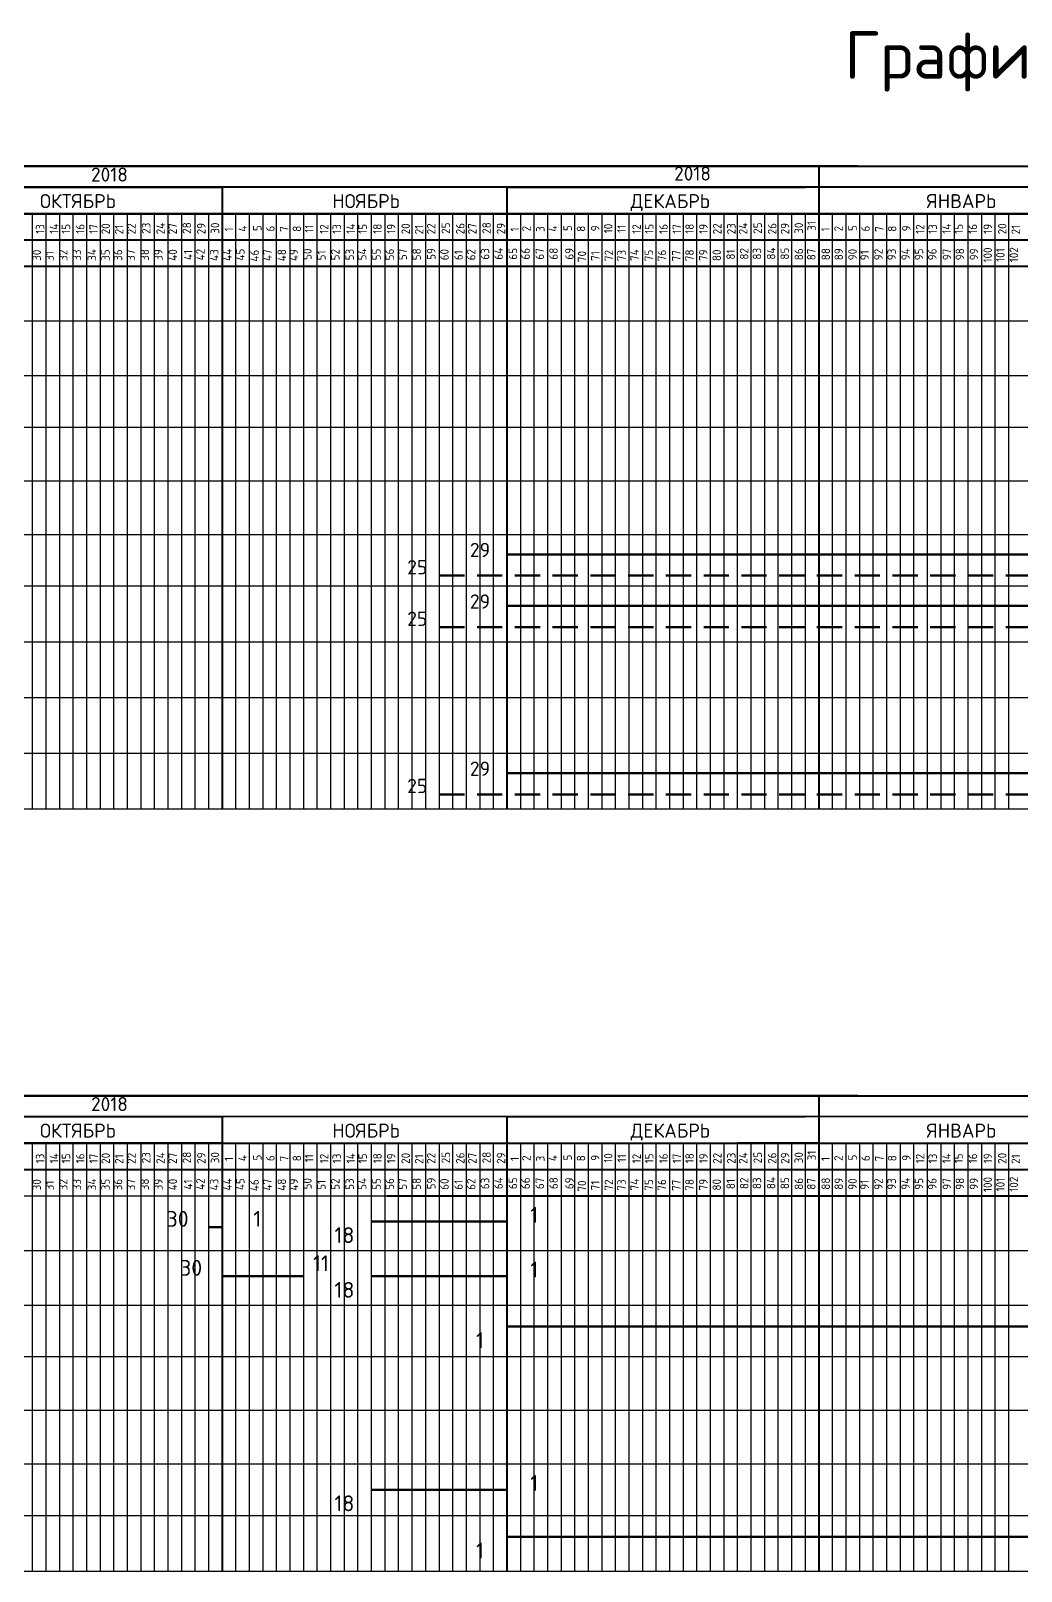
# Model space of a CAD drawing. Header units: millimetres. Extents: x -782 to 10910, y 3841 to 13237.
# Drawn here: x 9908.3 to 10033.2, y 7418.3 to 7612.6 of the extents above; entities that cross this region are included whole.
import ezdxf

# ---------------------------------------------------------------- set-up
doc = ezdxf.new("R2010")
doc.units = ezdxf.units.MM
doc.linetypes.add('HIDDEN2', pattern=[4.7625, 3.175, -1.5875])
doc.layers.add('05', color=7, linetype='Continuous', lineweight=50)
doc.layers.add('A0-08', color=101, linetype='Continuous')
doc.styles.add('GOST-2.304_Type-B', font='GOST_Common.ttf')
doc.styles.get("Standard").update_dxf_attribs({"font": 'isocpeur.ttf'})

msp = doc.modelspace()

# ---------------------------------------------------------------- linework, layer by layer
at = {"lineweight": 30}
for p, q in [((9809.250457, 7576.018045), (10602.354996, 7576.021285)), ((9809.250425, 7569.115879), (10602.354996, 7569.119119)), ((9809.250457, 7562.625041), (10602.354996, 7562.62828)), ((9809.250457, 7555.859984), (10602.354996, 7555.862923)), ((9809.250457, 7549.094927), (10602.354996, 7549.097866)), ((9809.250457, 7549.094927), (10602.354996, 7549.097866)), ((9809.250457, 7542.592922), (10602.354996, 7542.595861)), ((9809.250457, 7535.564813), (10602.354996, 7535.567752)), ((9809.250457, 7535.564813), (10602.354996, 7535.564813)), ((9809.250457, 7528.536704), (10602.354996, 7528.539643)), ((9809.250457, 7528.536704), (10602.354996, 7528.536704)), ((9809.250457, 7528.536704), (10602.354996, 7528.536704)), ((9809.250457, 7521.508595), (10602.354996, 7521.511534)), ((9809.250457, 7521.508595), (10602.354996, 7521.508595)), ((9809.250457, 7521.508595), (10602.354996, 7521.508595)), ((9809.250457, 7514.480486), (10602.354996, 7514.483424)), ((9809.250457, 7514.480486), (10602.354996, 7514.483424)), ((9809.250457, 7514.480486), (10602.354996, 7514.480486)), ((9809.250457, 7514.480486), (10602.354996, 7514.480486)), ((9809.250457, 7458.787548), (10602.354996, 7458.790788)), ((9809.250425, 7451.885382), (10602.354996, 7451.888622)), ((9809.250457, 7445.394544), (10602.354996, 7445.397783)), ((9809.250457, 7438.629487), (10602.354996, 7438.632426)), ((9809.250457, 7431.86443), (10602.354996, 7431.867369)), ((9809.250457, 7431.86443), (10602.354996, 7431.867369)), ((9809.250457, 7425.362425), (10602.354996, 7425.365364)), ((9809.250457, 7418.334316), (10602.354996, 7418.337255)), ((9809.250457, 7418.334316), (10602.354996, 7418.334316))]:
    msp.add_line(p, q, dxfattribs=at)
at = {"lineweight": 50}
for p, q in [((9968.407471, 7546.568973), (10088.105549, 7546.568973)), ((9968.407471, 7540.066968), (10088.105549, 7540.066968)), ((9968.407549, 7518.98264), (10088.105627, 7518.98264)), ((9951.307745, 7462.435165), (9968.407471, 7462.435165)), ((9930.788075, 7461.709419), (9932.498047, 7461.709419)), ((9932.498047, 7455.533502), (9942.757883, 7455.533502)), ((9951.307745, 7455.533579), (9968.407471, 7455.533579)), ((9968.407471, 7449.18393), (10236.872633, 7449.18393)), ((9951.307871, 7428.610406), (9968.407596, 7428.610406)), ((9968.407569, 7422.660912), (10134.274808, 7422.660912))]:
    msp.add_line(p, q, dxfattribs=at)
at = {"linetype": 'HIDDEN2', "lineweight": 50}
for p, q in [((9959.857608, 7543.898342), (10079.555687, 7543.898342)), ((9959.857608, 7537.396337), (10079.555687, 7537.396337)), ((9959.857686, 7516.31201), (10079.555765, 7516.31201))]:
    msp.add_line(p, q, dxfattribs=at)
at = {"layer": '05'}
for p, q in [((9883.535668, 7595.531571), (10012.619325, 7595.531571)), ((9883.535668, 7595.531571), (10012.619325, 7595.531571)), ((9896.588624, 7592.91049), (9932.498047, 7592.878546)), ((9968.407471, 7592.878546), (10006.026867, 7592.91049)), ((9896.588624, 7589.537806), (9932.498047, 7589.537806)), ((9997.477004, 7589.537806), (10007.73684, 7589.537806)), ((9883.535668, 7478.301074), (10012.619325, 7478.301074)), ((9883.535668, 7478.301074), (10012.619325, 7478.301074)), ((9896.588624, 7475.679993), (9932.498047, 7475.648049)), ((9968.407471, 7475.648049), (10006.026867, 7475.679993)), ((9896.588624, 7472.307309), (9932.498047, 7472.307309)), ((9997.477004, 7472.307309), (10007.73684, 7472.307309))]:
    msp.add_line(p, q, dxfattribs=at)
at = {"layer": 'A0-08', "color": 0, "lineweight": 40}
for p, q in [((9859.546827, 7595.531571), (10121.60354, 7595.531571)), ((9859.546827, 7595.531571), (10121.60354, 7595.531571)), ((9859.546827, 7595.531571), (10121.60354, 7595.531571)), ((9859.546827, 7595.531571), (10121.60354, 7595.531571)), ((9883.535668, 7595.531571), (10602.354996, 7595.531571)), ((9912.454622, 7595.531571), (10602.354996, 7595.531571)), ((9912.454622, 7595.531571), (10602.354996, 7595.531571)), ((10007.73684, 7514.481221), (10007.73684, 7595.531571)), ((9877.820365, 7592.91049), (10602.354996, 7593.08715)), ((9877.820365, 7592.91049), (10602.354996, 7593.08715)), ((9932.498047, 7514.480942), (9932.498047, 7592.878546)), ((9968.407471, 7514.481075), (9968.407471, 7592.878546)), ((9858.969228, 7589.569749), (10150.795112, 7589.537806)), ((9878.812008, 7589.537806), (10150.795112, 7589.537806)), ((9885.52986, 7589.537806), (10154.794479, 7589.537806)), ((9885.52986, 7589.537806), (10154.794479, 7589.537806)), ((9917.34237, 7589.537806), (10154.794479, 7589.537806)), ((9917.34237, 7589.537806), (10154.794479, 7589.537806)), ((9953.251794, 7589.537806), (10154.794479, 7589.537806)), ((9953.251794, 7589.537806), (10602.354996, 7589.537806)), ((9858.969228, 7586.229009), (10602.354996, 7586.229009)), ((9858.969228, 7582.920212), (10121.60354, 7582.920212)), ((9953.251794, 7582.920212), (10602.354996, 7582.920212)), ((9953.251794, 7582.920212), (10602.354996, 7582.920212)), ((9859.546827, 7478.301074), (10121.60354, 7478.301074)), ((9859.546827, 7478.301074), (10121.60354, 7478.301074)), ((9859.546827, 7478.301074), (10121.60354, 7478.301074)), ((9859.546827, 7478.301074), (10121.60354, 7478.301074)), ((9883.535668, 7478.301074), (10602.354996, 7478.301074)), ((9883.535668, 7478.301074), (10602.354996, 7478.301074)), ((9912.454622, 7478.301074), (10602.354996, 7478.301074)), ((9912.454622, 7478.301074), (10602.354996, 7478.301074)), ((10007.73684, 7418.335052), (10007.73684, 7478.301074)), ((9877.820365, 7475.679993), (10602.354996, 7475.856653)), ((9877.820365, 7475.679993), (10602.354996, 7475.856653)), ((9932.498047, 7418.334773), (9932.498047, 7475.648049)), ((9968.407471, 7418.334906), (9968.407471, 7475.648049)), ((9858.969228, 7472.307309), (10150.795112, 7472.307309)), ((9858.969228, 7472.307309), (10150.795112, 7472.307309)), ((9885.52986, 7472.307309), (10154.794479, 7472.307309)), ((9885.52986, 7472.307309), (10154.794479, 7472.307309)), ((9917.34237, 7472.307309), (10154.794479, 7472.307309)), ((9917.34237, 7472.307309), (10154.794479, 7472.307309)), ((9953.251794, 7472.307309), (10154.794479, 7472.307309)), ((9953.251794, 7472.307309), (10602.354996, 7472.307309)), ((9858.969228, 7468.998512), (10602.354996, 7468.998512)), ((9953.251794, 7465.689715), (10602.354996, 7465.689715))]:
    msp.add_line(p, q, dxfattribs=at)
at = {"layer": 'A0-08', "color": 0, "lineweight": 25}
for p, q in [((9908.558432, 7514.480854), (9908.558432, 7589.537806)), ((9910.268404, 7514.48086), (9910.268404, 7589.537806)), ((9911.978377, 7514.480866), (9911.978377, 7589.537806)), ((9913.688349, 7514.480873), (9913.688349, 7589.537806)), ((9915.398322, 7514.480879), (9915.398322, 7589.537806)), ((9917.108294, 7514.480885), (9917.108294, 7589.537806)), ((9918.818267, 7514.480892), (9918.818267, 7589.537806)), ((9920.52824, 7514.480898), (9920.52824, 7589.537806)), ((9922.238212, 7514.480904), (9922.238212, 7589.537806)), ((9923.948185, 7514.480911), (9923.948185, 7589.537806)), ((9925.658157, 7514.480917), (9925.658157, 7589.537806)), ((9927.36813, 7514.480923), (9927.36813, 7589.537806)), ((9929.078102, 7514.48093), (9929.078102, 7589.537806)), ((9930.788075, 7514.480936), (9930.788075, 7589.537806)), ((9932.498047, 7514.480942), (9932.498047, 7589.537806)), ((9932.498047, 7514.480942), (9932.498047, 7589.537806)), ((9934.20802, 7514.480949), (9934.20802, 7589.537806)), ((9935.917992, 7514.480955), (9935.917992, 7589.537806)), ((9937.627965, 7514.480961), (9937.627965, 7589.537806)), ((9939.337938, 7514.480968), (9939.337938, 7589.537806)), ((9941.04791, 7514.480974), (9941.04791, 7589.537806)), ((9942.757883, 7514.48098), (9942.757883, 7589.537806)), ((9944.467855, 7514.480987), (9944.467855, 7589.537806)), ((9946.177828, 7514.480993), (9946.177828, 7589.537806)), ((9947.8878, 7514.480999), (9947.8878, 7589.537806)), ((9949.597773, 7514.481006), (9949.597773, 7589.537806)), ((9951.307745, 7514.481012), (9951.307745, 7589.537806)), ((9953.017718, 7514.481018), (9953.017718, 7589.537806)), ((9954.727691, 7514.481025), (9954.727691, 7589.537806)), ((9956.437663, 7514.481031), (9956.437663, 7589.537806)), ((9958.147636, 7514.481037), (9958.147636, 7589.537806)), ((9959.857608, 7514.481044), (9959.857608, 7589.537806)), ((9961.567581, 7514.48105), (9961.567581, 7589.537806)), ((9963.277553, 7514.481056), (9963.277553, 7589.537806)), ((9964.987526, 7514.481063), (9964.987526, 7589.537806)), ((9966.697498, 7514.481069), (9966.697498, 7589.537806)), ((9968.407471, 7514.481075), (9968.407471, 7589.537806)), ((9968.407471, 7514.481075), (9968.407471, 7589.537806)), ((9970.117443, 7514.481082), (9970.117443, 7589.537806)), ((9971.827416, 7514.481088), (9971.827416, 7589.537806)), ((9973.537389, 7514.481094), (9973.537389, 7589.537806)), ((9975.247361, 7514.481101), (9975.247361, 7589.537806)), ((9976.957334, 7514.481107), (9976.957334, 7589.537806)), ((9978.667306, 7514.481113), (9978.667306, 7589.537806)), ((9980.377279, 7514.48112), (9980.377279, 7589.537806)), ((9982.087251, 7514.481126), (9982.087251, 7589.537806)), ((9983.797224, 7514.481132), (9983.797224, 7589.537806)), ((9985.507196, 7514.481139), (9985.507196, 7589.537806)), ((9987.217169, 7514.481145), (9987.217169, 7589.537806)), ((9988.927141, 7514.481151), (9988.927141, 7589.537806)), ((9990.637114, 7514.481158), (9990.637114, 7589.537806)), ((9992.347087, 7514.481164), (9992.347087, 7589.537806)), ((9994.057059, 7514.48117), (9994.057059, 7589.537806)), ((9995.767032, 7514.481177), (9995.767032, 7589.537806)), ((9997.477004, 7514.481183), (9997.477004, 7589.537806)), ((9999.186977, 7514.481189), (9999.186977, 7589.537806)), ((10000.896949, 7514.481196), (10000.896949, 7589.537806)), ((10002.606922, 7514.481202), (10002.606922, 7589.537806)), ((10004.316894, 7514.481208), (10004.316894, 7589.537806)), ((10006.026867, 7514.481215), (10006.026867, 7589.537806)), ((10007.73684, 7514.481221), (10007.73684, 7589.537806)), ((10009.446812, 7514.481227), (10009.446812, 7589.537806)), ((10011.156785, 7514.481234), (10011.156785, 7589.537806)), ((10012.866757, 7514.48124), (10012.866757, 7589.537806)), ((10014.57673, 7514.481246), (10014.57673, 7589.537806)), ((10016.286702, 7514.481253), (10016.286702, 7589.537806)), ((10017.996675, 7514.481259), (10017.996675, 7589.537806)), ((10019.706647, 7514.481265), (10019.706647, 7589.537806)), ((10021.41662, 7514.481272), (10021.41662, 7589.537806)), ((10023.126592, 7514.481278), (10023.126592, 7589.537806)), ((10024.836565, 7514.481284), (10024.836565, 7589.537806)), ((10026.546538, 7514.481291), (10026.546538, 7589.537806)), ((10028.25651, 7514.481297), (10028.25651, 7589.537806)), ((10029.966483, 7514.481303), (10029.966483, 7589.537806)), ((10031.676455, 7514.48131), (10031.676455, 7589.537806)), ((9882.603572, 7586.229009), (10154.794479, 7586.229009)), ((9896.588624, 7586.229009), (9968.407471, 7586.229009)), ((9997.477004, 7586.229009), (10021.41662, 7586.229009)), ((9858.969228, 7582.920212), (10121.60354, 7582.920212)), ((9877.778926, 7582.920212), (10154.794479, 7582.920212)), ((9877.778926, 7582.920212), (10154.794479, 7582.920212)), ((9885.52986, 7582.920212), (10154.794479, 7582.920212)), ((9885.52986, 7582.920212), (10154.794479, 7582.920212)), ((9913.241908, 7582.920212), (10154.794479, 7582.920212)), ((9913.241908, 7582.920212), (10154.794479, 7582.920212)), ((9913.241908, 7582.920212), (10154.794479, 7582.920212)), ((9913.241908, 7582.920212), (10154.794479, 7582.920212)), ((9953.251794, 7582.920212), (10154.794479, 7582.920212)), ((9953.251794, 7582.920212), (10154.794479, 7582.920212)), ((9968.407471, 7582.920212), (10009.446812, 7582.920212)), ((9968.407471, 7582.920212), (10009.446812, 7582.920212)), ((9908.558432, 7418.334684), (9908.558432, 7472.307309)), ((9910.268404, 7418.334691), (9910.268404, 7472.307309)), ((9911.978377, 7418.334697), (9911.978377, 7472.307309)), ((9913.688349, 7418.334703), (9913.688349, 7472.307309)), ((9915.398322, 7418.33471), (9915.398322, 7472.307309)), ((9917.108294, 7418.334716), (9917.108294, 7472.307309)), ((9918.818267, 7418.334722), (9918.818267, 7472.307309)), ((9920.52824, 7418.334729), (9920.52824, 7472.307309)), ((9922.238212, 7418.334735), (9922.238212, 7472.307309)), ((9923.948185, 7418.334741), (9923.948185, 7472.307309)), ((9925.658157, 7418.334748), (9925.658157, 7472.307309)), ((9927.36813, 7418.334754), (9927.36813, 7472.307309)), ((9929.078102, 7418.33476), (9929.078102, 7472.307309)), ((9930.788075, 7418.334767), (9930.788075, 7472.307309)), ((9932.498047, 7418.334773), (9932.498047, 7472.307309)), ((9932.498047, 7418.334773), (9932.498047, 7472.307309)), ((9934.20802, 7418.334779), (9934.20802, 7472.307309)), ((9935.917992, 7418.334786), (9935.917992, 7472.307309)), ((9937.627965, 7418.334792), (9937.627965, 7472.307309)), ((9939.337938, 7418.334798), (9939.337938, 7472.307309)), ((9941.04791, 7418.334805), (9941.04791, 7472.307309)), ((9942.757883, 7418.334811), (9942.757883, 7472.307309)), ((9944.467855, 7418.334817), (9944.467855, 7472.307309)), ((9946.177828, 7418.334824), (9946.177828, 7472.307309)), ((9947.8878, 7418.33483), (9947.8878, 7472.307309)), ((9949.597773, 7418.334836), (9949.597773, 7472.307309)), ((9951.307745, 7418.334843), (9951.307745, 7472.307309)), ((9953.017718, 7418.334849), (9953.017718, 7472.307309)), ((9954.727691, 7418.334855), (9954.727691, 7472.307309)), ((9956.437663, 7418.334862), (9956.437663, 7472.307309)), ((9958.147636, 7418.334868), (9958.147636, 7472.307309)), ((9959.857608, 7418.334874), (9959.857608, 7472.307309)), ((9961.567581, 7418.334881), (9961.567581, 7472.307309)), ((9963.277553, 7418.334887), (9963.277553, 7472.307309)), ((9964.987526, 7418.334893), (9964.987526, 7472.307309)), ((9966.697498, 7418.3349), (9966.697498, 7472.307309)), ((9968.407471, 7418.334906), (9968.407471, 7472.307309)), ((9968.407471, 7418.334906), (9968.407471, 7472.307309)), ((9970.117443, 7418.334912), (9970.117443, 7472.307309)), ((9971.827416, 7418.334919), (9971.827416, 7472.307309)), ((9973.537389, 7418.334925), (9973.537389, 7472.307309)), ((9975.247361, 7418.334931), (9975.247361, 7472.307309)), ((9976.957334, 7418.334938), (9976.957334, 7472.307309)), ((9978.667306, 7418.334944), (9978.667306, 7472.307309)), ((9980.377279, 7418.33495), (9980.377279, 7472.307309)), ((9982.087251, 7418.334957), (9982.087251, 7472.307309)), ((9983.797224, 7418.334963), (9983.797224, 7472.307309)), ((9985.507196, 7418.334969), (9985.507196, 7472.307309)), ((9987.217169, 7418.334976), (9987.217169, 7472.307309)), ((9988.927141, 7418.334982), (9988.927141, 7472.307309)), ((9990.637114, 7418.334988), (9990.637114, 7472.307309)), ((9992.347087, 7418.334995), (9992.347087, 7472.307309)), ((9994.057059, 7418.335001), (9994.057059, 7472.307309)), ((9995.767032, 7418.335007), (9995.767032, 7472.307309)), ((9997.477004, 7418.335014), (9997.477004, 7472.307309)), ((9999.186977, 7418.33502), (9999.186977, 7472.307309)), ((10000.896949, 7418.335026), (10000.896949, 7472.307309)), ((10002.606922, 7418.335033), (10002.606922, 7472.307309)), ((10004.316894, 7418.335039), (10004.316894, 7472.307309)), ((10006.026867, 7418.335045), (10006.026867, 7472.307309)), ((10007.73684, 7418.335052), (10007.73684, 7472.307309)), ((10009.446812, 7418.335058), (10009.446812, 7472.307309)), ((10011.156785, 7418.335064), (10011.156785, 7472.307309)), ((10012.866757, 7418.335071), (10012.866757, 7472.307309)), ((10014.57673, 7418.335077), (10014.57673, 7472.307309)), ((10016.286702, 7418.335083), (10016.286702, 7472.307309)), ((10017.996675, 7418.33509), (10017.996675, 7472.307309)), ((10019.706647, 7418.335096), (10019.706647, 7472.307309)), ((10021.41662, 7418.335102), (10021.41662, 7472.307309)), ((10023.126592, 7418.335109), (10023.126592, 7472.307309)), ((10024.836565, 7418.335115), (10024.836565, 7472.307309)), ((10026.546538, 7418.335121), (10026.546538, 7472.307309)), ((10028.25651, 7418.335128), (10028.25651, 7472.307309)), ((10029.966483, 7418.335134), (10029.966483, 7472.307309)), ((10031.676455, 7418.33514), (10031.676455, 7472.307309)), ((9858.969228, 7468.998512), (10154.794479, 7468.998512)), ((9896.588624, 7468.998512), (9968.407471, 7468.998512)), ((9997.477004, 7468.998512), (10021.41662, 7468.998512)), ((9861.2568, 7465.689715), (10154.794479, 7465.689715)), ((9885.52986, 7465.689715), (10154.794479, 7465.689715)), ((9913.241908, 7465.689715), (10154.794479, 7465.689715)), ((9913.241908, 7465.689715), (10154.794479, 7465.689715)), ((9953.251794, 7465.689715), (10154.794479, 7465.689715)), ((9968.407471, 7465.689715), (10009.446812, 7465.689715))]:
    msp.add_line(p, q, dxfattribs=at)

# ---------------------------------------------------------------- texts
for s, p in [('2018', (9915.938347, 7593.591286)), ('2018', (9989.467167, 7593.715702)), ('ОКТЯБРЬ', (9909.491075, 7590.242195)), ('НОЯБРЬ', (9946.355318, 7590.242195)), ('ДЕКАБРЬ', (9983.974714, 7590.242195)), ('ЯНВАРЬ', (10021.316324, 7590.242195)), ('2018', (9915.938347, 7476.360789)), ('ОКТЯБРЬ', (9909.491075, 7473.011698)), ('НОЯБРЬ', (9946.355318, 7473.011698)), ('ДЕКАБРЬ', (9983.974714, 7473.011698)), ('ЯНВАРЬ', (10021.316324, 7473.011698))]:
    msp.add_text(s, height=1.7683557).set_placement(p)
at = {"lineweight": 35, "insert": (10010.930559, 7612.57027), "char_height": 6, "width": 437.78970847, "attachment_point": 1}
msp.add_mtext('График поступления на объект и расхода строительных конструкций,материалов и оборудованя', dxfattribs=at)
at = {"width": 12.36883474, "attachment_point": 5}
for s, insert, char_height in [('29', (9964.987526, 7547.130876), 1.8), ('25', (9957.073797, 7544.955324), 1.8), ('29', (9964.987526, 7540.628871), 1.8), ('25', (9957.073797, 7538.453319), 1.8), ('29', (9964.987604, 7519.544543), 1.8), ('25', (9957.073876, 7517.368992), 1.8), ('1', (9971.827416, 7463.281802), 2), ('30', (9926.850459, 7462.766401), 2), ('1', (9936.890076, 7462.782081), 2), ('18', (9947.8878, 7460.719316), 2), ('30', (9928.560432, 7456.590484), 2), ('11', (9944.924054, 7457.1726), 2), ('1', (9971.827416, 7456.380216), 2), ('18', (9947.8878, 7453.81773), 2), ('1', (9964.987526, 7447.468081), 2), ('1', (9971.827541, 7429.457044), 2), ('18', (9947.887926, 7426.894557), 2), ('1', (9964.987624, 7420.945063), 2)]:
    msp.add_mtext(s, dxfattribs=dict(at, insert=insert, char_height=char_height))
at = {"layer": 'A0-08', "color": 0, "lineweight": 25, "style": 'GOST-2.304_Type-B'}
for s, height, p in [('31', 1.0687328, (10007.339371, 7587.384976)), ('31', 1.0687328, (10007.339371, 7587.384976)), ('13', 1.0687328, (9910.044707, 7587.001581)), ('14', 1.0687328, (9911.803723, 7587.001581)), ('15', 1.0687328, (9913.310004, 7587.001581)), ('16', 1.0687328, (9915.105862, 7587.001581)), ('17', 1.0687328, (9916.795587, 7587.001581)), ('20', 1.0687328, (9918.315241, 7586.93538)), ('21', 1.0687328, (9920.015632, 7586.93538)), ('22', 1.0687328, (9921.574752, 7586.93538)), ('23', 1.0687328, (9923.417001, 7587.001581)), ('24', 1.0687328, (9925.237165, 7586.93538)), ('27', 1.0687328, (9926.75886, 7586.93538)), ('28', 1.0687328, (9928.554581, 7587.001581)), ('29', 1.0687328, (9930.374745, 7586.93538)), ('30', 1.0687328, (9932.100579, 7587.011273)), ('1', 1.068733, (9933.857895, 7587.307961)), ('4', 1.068733, (9935.576976, 7587.276889)), ('5', 1.068733, (9937.440907, 7587.357924)), ('6', 1.068733, (9939.07937, 7587.288017)), ('7', 1.068733, (9940.822813, 7587.253064)), ('8', 1.068733, (9942.430349, 7587.259119)), ('11', 1.0687328, (9943.983751, 7587.134616)), ('12', 1.0687328, (9945.871334, 7587.001581)), ('13', 1.0687328, (9947.456151, 7587.001581)), ('14', 1.0687328, (9949.215166, 7587.001581)), ('15', 1.0687328, (9950.721448, 7587.001581)), ('18', 1.0687328, (9952.585004, 7587.001581)), ('19', 1.0687328, (9954.32699, 7587.001581)), ('20', 1.0687328, (9956.147154, 7586.93538)), ('21', 1.0687328, (9957.847546, 7586.93538)), ('22', 1.0687328, (9959.369357, 7586.93538)), ('25', 1.0687328, (9961.211606, 7587.001581)), ('26', 1.0687328, (9963.03177, 7586.93538)), ('27', 1.0687328, (9964.553466, 7586.93538)), ('28', 1.0687328, (9966.349187, 7587.001581)), ('29', 1.0687328, (9968.16935, 7586.93538)), ('1', 1.068733, (9969.897551, 7587.307961)), ('2', 1.068733, (9971.373529, 7587.307961)), ('3', 1.068733, (9973.132555, 7587.245817)), ('4', 1.068733, (9974.704934, 7587.276889)), ('5', 1.068733, (9976.568865, 7587.357924)), ('8', 1.068733, (9978.259065, 7587.259119)), ('9', 1.068733, (9980.050013, 7587.321372)), ('10', 1.0687328, (9981.685152, 7587.072364)), ('11', 1.0687328, (9983.382615, 7587.134616)), ('12', 1.0687328, (9985.270198, 7587.001581)), ('15', 1.0687328, (9986.864478, 7587.001581)), ('16', 1.0687328, (9988.660335, 7587.001581)), ('17', 1.0687328, (9990.35006, 7587.001581)), ('18', 1.0687328, (9991.952687, 7587.001581)), ('19', 1.0687328, (9993.694673, 7587.001581)), ('22', 1.0687328, (9995.44138, 7586.93538)), ('23', 1.0687328, (9997.214398, 7586.93538)), ('24', 1.0687328, (9998.698725, 7586.93538)), ('25', 1.0687328, (10000.540975, 7587.001581)), ('26', 1.0687328, (10002.361139, 7586.93538)), ('29', 1.0687328, (10003.987704, 7586.93538)), ('30', 1.0687328, (10005.713537, 7587.011273)), ('30', 1.0687328, (10005.713537, 7587.011273)), ('1', 1.068733, (10009.096688, 7587.307961)), ('1', 1.068733, (10009.096688, 7587.307961)), ('2', 1.068733, (10010.729957, 7587.307961)), ('2', 1.068733, (10010.729957, 7587.307961)), ('5', 1.068733, (10012.504674, 7587.357924)), ('5', 1.068733, (10012.504674, 7587.357924)), ('6', 1.068733, (10014.143136, 7587.288017)), ('6', 1.068733, (10014.143136, 7587.288017)), ('7', 1.068733, (10015.88658, 7587.253064)), ('7', 1.068733, (10015.88658, 7587.253064)), ('8', 1.068733, (10017.494116, 7587.259119)), ('8', 1.068733, (10017.494116, 7587.259119)), ('9', 1.068733, (10019.285063, 7587.321372)), ('12', 1.0687328, (10021.022997, 7587.001581)), ('13', 1.0687328, (10022.607814, 7587.001581)), ('14', 1.0687328, (10024.366829, 7587.001581)), ('15', 1.0687328, (10025.873111, 7587.001581)), ('16', 1.0687328, (10027.668968, 7587.001581)), ('19', 1.0687328, (10029.560032, 7587.001581)), ('20', 1.0687328, (10031.380196, 7586.93538)), ('21', 1.0687328, (10033.080588, 7586.93538)), ('30', 1.0687328, (9909.616939, 7583.597953)), ('31', 1.0687328, (9911.238705, 7583.597953)), ('32', 1.0687328, (9912.956763, 7583.597953)), ('33', 1.0687328, (9914.672091, 7583.597953)), ('34', 1.0687328, (9916.577795, 7583.597953)), ('35', 1.0687328, (9918.293123, 7583.597953)), ('36', 1.0687328, (9919.868106, 7583.597953)), ('37', 1.0687328, (9921.489872, 7583.597953)), ('38', 1.0687328, (9923.236387, 7583.597953)), ('39', 1.0687328, (9924.967311, 7583.597953)), ('40', 1.0687328, (9926.776202, 7583.597953)), ('41', 1.0687328, (9928.71085, 7583.697045)), ('42', 1.0687328, (9930.267681, 7583.654786)), ('43', 1.0687328, (9931.996351, 7583.582052)), ('44', 1.0687328, (9933.671557, 7583.582751)), ('45', 1.0687328, (9935.289799, 7583.627642)), ('46', 1.0687328, (9937.091151, 7583.495552)), ('47', 1.0687328, (9938.724568, 7583.570777)), ('48', 1.0687328, (9940.522111, 7583.542373)), ('49', 1.0687328, (9942.039947, 7583.570777)), ('50', 1.0687328, (9943.75193, 7583.712795)), ('51', 1.0687328, (9945.516561, 7583.654786)), ('52', 1.0687328, (9947.274139, 7583.654786)), ('53', 1.0687328, (9949.082257, 7583.654786)), ('54', 1.0687328, (9950.662582, 7583.654786)), ('55', 1.0687328, (9952.470701, 7583.654786)), ('56', 1.0687328, (9954.136655, 7583.654786)), ('57', 1.0687328, (9955.764591, 7583.68075)), ('58', 1.0687328, (9957.52642, 7583.660866)), ('59', 1.0687328, (9959.377037, 7583.720059)), ('60', 1.0687328, (9961.037923, 7583.661619)), ('61', 1.0687328, (9962.817571, 7583.677193)), ('62', 1.0687328, (9964.40682, 7583.654786)), ('63', 1.0687328, (9966.156228, 7583.738346)), ('64', 1.0687328, (9967.865145, 7583.738346)), ('65', 1.0687328, (9969.666406, 7583.74778)), ('66', 1.0687328, (9971.270079, 7583.74778)), ('67', 1.0687328, (9973.054343, 7583.74778)), ('68', 1.0687328, (9974.797893, 7583.74778)), ('69', 1.0687328, (9976.79249, 7583.74778)), ('70', 1.0687328, (9978.380811, 7583.436938)), ('71', 1.0687328, (9980.065347, 7583.595158)), ('72', 1.0687328, (9981.765918, 7583.561253)), ('73', 1.0687328, (9983.370087, 7583.549837)), ('74', 1.0687328, (9985.017782, 7583.583888)), ('75', 1.0687328, (9986.803466, 7583.550279)), ('76', 1.0687328, (9988.453311, 7583.549992)), ('77', 1.0687328, (9990.282822, 7583.527291)), ('78', 1.0687328, (9991.943571, 7583.549926)), ('79', 1.0687328, (9993.684416, 7583.584154)), ('80', 1.0687328, (9995.372347, 7583.565135)), ('81', 1.0687328, (9997.133318, 7583.74778)), ('82', 1.0687328, (9998.833571, 7583.74778)), ('83', 1.0687328, (10000.446542, 7583.74778)), ('84', 1.0687328, (10002.224589, 7583.74778)), ('85', 1.0687328, (10003.951097, 7583.74778)), ('86', 1.0687328, (10005.724899, 7583.668498)), ('87', 1.0687328, (10007.300443, 7583.668498)), ('88', 1.0687328, (10009.120406, 7583.668498)), ('89', 1.0687328, (10010.757455, 7583.668498)), ('90', 1.0687328, (10012.495067, 7583.668498)), ('91', 1.0687328, (10014.028553, 7583.668498)), ('92', 1.0687328, (10015.764257, 7583.668498)), ('93', 1.0687328, (10017.434771, 7583.668498)), ('94', 1.0687328, (10019.189646, 7583.668498)), ('95', 1.0687328, (10020.874797, 7583.668498)), ('96', 1.0687328, (10022.562067, 7583.668498)), ('97', 1.0687328, (10024.400616, 7583.668498)), ('98', 1.0687328, (10026.035211, 7583.668498)), ('99', 1.0687328, (10027.804619, 7583.668498)), ('100', 1.0687328, (10029.542258, 7583.383214)), ('101', 1.0687328, (10031.14315, 7583.467374)), ('102', 1.0687328, (10032.845152, 7583.416878)), ('13', 1.0687328, (9910.044707, 7469.771084)), ('14', 1.0687328, (9911.803723, 7469.771084)), ('15', 1.0687328, (9913.310004, 7469.771084)), ('16', 1.0687328, (9915.105862, 7469.771084)), ('17', 1.0687328, (9916.795587, 7469.771084)), ('20', 1.0687328, (9918.315241, 7469.704883)), ('21', 1.0687328, (9920.015632, 7469.704883)), ('22', 1.0687328, (9921.574752, 7469.704883)), ('23', 1.0687328, (9923.417001, 7469.771084)), ('24', 1.0687328, (9925.237165, 7469.704883)), ('27', 1.0687328, (9926.75886, 7469.704883)), ('28', 1.0687328, (9928.554581, 7469.771084)), ('29', 1.0687328, (9930.374745, 7469.704883)), ('30', 1.0687328, (9932.100579, 7469.780776)), ('1', 1.068733, (9933.857895, 7470.077464)), ('4', 1.068733, (9935.576976, 7470.046392)), ('5', 1.068733, (9937.440907, 7470.127427)), ('6', 1.068733, (9939.07937, 7470.05752)), ('7', 1.068733, (9940.822813, 7470.022567)), ('8', 1.068733, (9942.430349, 7470.028622)), ('11', 1.0687328, (9943.983751, 7469.904119)), ('12', 1.0687328, (9945.871334, 7469.771084)), ('13', 1.0687328, (9947.456151, 7469.771084)), ('14', 1.0687328, (9949.215166, 7469.771084)), ('15', 1.0687328, (9950.721448, 7469.771084)), ('18', 1.0687328, (9952.585004, 7469.771084)), ('19', 1.0687328, (9954.32699, 7469.771084)), ('20', 1.0687328, (9956.147154, 7469.704883)), ('21', 1.0687328, (9957.847546, 7469.704883)), ('22', 1.0687328, (9959.369357, 7469.704883)), ('25', 1.0687328, (9961.211606, 7469.771084)), ('26', 1.0687328, (9963.03177, 7469.704883)), ('27', 1.0687328, (9964.553466, 7469.704883)), ('28', 1.0687328, (9966.349187, 7469.771084)), ('29', 1.0687328, (9968.16935, 7469.704883)), ('1', 1.068733, (9969.897551, 7470.077464)), ('2', 1.068733, (9971.373529, 7470.077464)), ('3', 1.068733, (9973.132555, 7470.01532)), ('4', 1.068733, (9974.704934, 7470.046392)), ('5', 1.068733, (9976.568865, 7470.127427)), ('8', 1.068733, (9978.259065, 7470.028622)), ('9', 1.068733, (9980.050013, 7470.090875)), ('10', 1.0687328, (9981.685152, 7469.841867)), ('11', 1.0687328, (9983.382615, 7469.904119)), ('12', 1.0687328, (9985.270198, 7469.771084)), ('15', 1.0687328, (9986.864478, 7469.771084)), ('16', 1.0687328, (9988.660335, 7469.771084)), ('17', 1.0687328, (9990.35006, 7469.771084)), ('18', 1.0687328, (9991.952687, 7469.771084)), ('19', 1.0687328, (9993.694673, 7469.771084)), ('22', 1.0687328, (9995.44138, 7469.704883)), ('23', 1.0687328, (9997.214398, 7469.704883)), ('24', 1.0687328, (9998.698725, 7469.704883)), ('25', 1.0687328, (10000.540975, 7469.771084)), ('26', 1.0687328, (10002.361139, 7469.704883)), ('29', 1.0687328, (10003.987704, 7469.704883)), ('30', 1.0687328, (10005.713537, 7469.780776)), ('30', 1.0687328, (10005.713537, 7469.780776)), ('31', 1.0687328, (10007.339371, 7470.154479)), ('31', 1.0687328, (10007.339371, 7470.154479)), ('1', 1.068733, (10009.096688, 7470.077464)), ('1', 1.068733, (10009.096688, 7470.077464)), ('2', 1.068733, (10010.729957, 7470.077464)), ('2', 1.068733, (10010.729957, 7470.077464)), ('5', 1.068733, (10012.504674, 7470.127427)), ('5', 1.068733, (10012.504674, 7470.127427)), ('6', 1.068733, (10014.143136, 7470.05752)), ('6', 1.068733, (10014.143136, 7470.05752)), ('7', 1.068733, (10015.88658, 7470.022567)), ('7', 1.068733, (10015.88658, 7470.022567)), ('8', 1.068733, (10017.494116, 7470.028622)), ('8', 1.068733, (10017.494116, 7470.028622)), ('9', 1.068733, (10019.285063, 7470.090875)), ('12', 1.0687328, (10021.022997, 7469.771084)), ('13', 1.0687328, (10022.607814, 7469.771084)), ('14', 1.0687328, (10024.366829, 7469.771084)), ('15', 1.0687328, (10025.873111, 7469.771084)), ('16', 1.0687328, (10027.668968, 7469.771084)), ('19', 1.0687328, (10029.560032, 7469.771084)), ('20', 1.0687328, (10031.380196, 7469.704883)), ('21', 1.0687328, (10033.080588, 7469.704883)), ('64', 1.0687328, (9967.865145, 7466.507849)), ('84', 1.0687328, (10002.224589, 7466.517283)), ('100', 1.0687328, (10029.542258, 7466.152717)), ('102', 1.0687328, (10032.845152, 7466.186381)), ('30', 1.0687328, (9909.616939, 7466.367456)), ('31', 1.0687328, (9911.238705, 7466.367456)), ('32', 1.0687328, (9912.956763, 7466.367456)), ('33', 1.0687328, (9914.672091, 7466.367456)), ('34', 1.0687328, (9916.577795, 7466.367456)), ('35', 1.0687328, (9918.293123, 7466.367456)), ('36', 1.0687328, (9919.868106, 7466.367456)), ('37', 1.0687328, (9921.489872, 7466.367456)), ('38', 1.0687328, (9923.236387, 7466.367456)), ('39', 1.0687328, (9924.967311, 7466.367456)), ('40', 1.0687328, (9926.776202, 7466.367456)), ('41', 1.0687328, (9928.71085, 7466.466548)), ('42', 1.0687328, (9930.267681, 7466.42429)), ('43', 1.0687328, (9931.996351, 7466.351555)), ('44', 1.0687328, (9933.671557, 7466.352254)), ('45', 1.0687328, (9935.289799, 7466.397145)), ('46', 1.0687328, (9937.091151, 7466.265055)), ('47', 1.0687328, (9938.724568, 7466.34028)), ('48', 1.0687328, (9940.522111, 7466.311876)), ('49', 1.0687328, (9942.039947, 7466.34028)), ('50', 1.0687328, (9943.75193, 7466.482298)), ('51', 1.0687328, (9945.516561, 7466.42429)), ('52', 1.0687328, (9947.274139, 7466.42429)), ('53', 1.0687328, (9949.082257, 7466.42429)), ('54', 1.0687328, (9950.662582, 7466.42429)), ('55', 1.0687328, (9952.470701, 7466.42429)), ('56', 1.0687328, (9954.136655, 7466.42429)), ('57', 1.0687328, (9955.764591, 7466.450253)), ('58', 1.0687328, (9957.52642, 7466.430369)), ('59', 1.0687328, (9959.377037, 7466.489562)), ('60', 1.0687328, (9961.037923, 7466.431122)), ('61', 1.0687328, (9962.817571, 7466.446697)), ('62', 1.0687328, (9964.40682, 7466.42429)), ('63', 1.0687328, (9966.156228, 7466.507849)), ('65', 1.0687328, (9969.666406, 7466.517283)), ('66', 1.0687328, (9971.270079, 7466.517283)), ('67', 1.0687328, (9973.054343, 7466.517283)), ('68', 1.0687328, (9974.797893, 7466.517283)), ('69', 1.0687328, (9976.79249, 7466.517283)), ('70', 1.0687328, (9978.380811, 7466.206441)), ('71', 1.0687328, (9980.065347, 7466.364661)), ('72', 1.0687328, (9981.765918, 7466.330756)), ('73', 1.0687328, (9983.370087, 7466.31934)), ('74', 1.0687328, (9985.017782, 7466.353391)), ('75', 1.0687328, (9986.803466, 7466.319782)), ('76', 1.0687328, (9988.453311, 7466.319495)), ('77', 1.0687328, (9990.282822, 7466.296794)), ('78', 1.0687328, (9991.943571, 7466.319429)), ('79', 1.0687328, (9993.684416, 7466.353657)), ('80', 1.0687328, (9995.372347, 7466.334638)), ('81', 1.0687328, (9997.133318, 7466.517283)), ('82', 1.0687328, (9998.833571, 7466.517283)), ('83', 1.0687328, (10000.446542, 7466.517283)), ('85', 1.0687328, (10003.951097, 7466.517283)), ('86', 1.0687328, (10005.724899, 7466.438001)), ('87', 1.0687328, (10007.300443, 7466.438001)), ('88', 1.0687328, (10009.120406, 7466.438001)), ('89', 1.0687328, (10010.757455, 7466.438001)), ('90', 1.0687328, (10012.495067, 7466.438001)), ('91', 1.0687328, (10014.028553, 7466.438001)), ('92', 1.0687328, (10015.764257, 7466.438001)), ('93', 1.0687328, (10017.434771, 7466.438001)), ('94', 1.0687328, (10019.189646, 7466.438001)), ('95', 1.0687328, (10020.874797, 7466.438001)), ('96', 1.0687328, (10022.562067, 7466.438001)), ('97', 1.0687328, (10024.400616, 7466.438001)), ('98', 1.0687328, (10026.035211, 7466.438001)), ('99', 1.0687328, (10027.804619, 7466.438001)), ('101', 1.0687328, (10031.14315, 7466.236877))]:
    msp.add_text(s, height=height, rotation=90, dxfattribs=at).set_placement(p)

doc.saveas('drawing.dxf')
